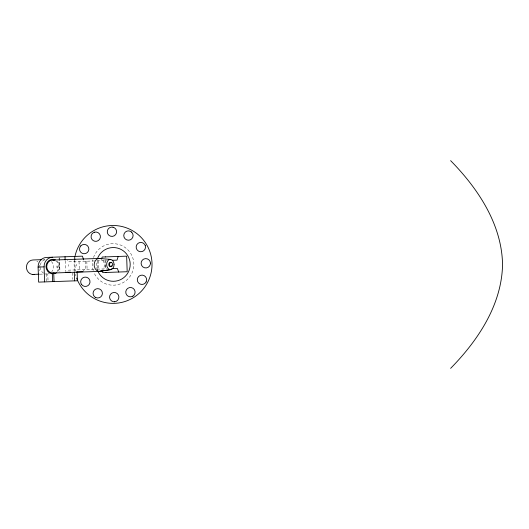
<?xml version="1.0" encoding="UTF-8"?>
<svg xmlns="http://www.w3.org/2000/svg" width="529" height="529" viewBox="0 0 529 529"><rect width="100%" height="100%" fill="white"/><g stroke="black" fill="none" stroke-linecap="round" stroke-linejoin="round"><path stroke-width="0.4" stroke-dasharray="2.65 1.98" d="M83.437 271.013L84.25 269.598M48.813 273.718L47.795 273.896L48.066 281.785M43.358 259.607L44.958 259.554M94.645 260.923L67.95 261.862L67.527 260.394M96.86 260.843L106.62 260.499M68.241 270.167L96.47 269.168M97.151 269.149L106.832 268.805M39.794 274.181L49.283 273.843M68.611 264.599L68.803 266.285M76.467 264.321L76.645 266.008M105.397 259.785L105.707 268.534M104.98 260.559L105.271 268.864M98.454 260.784L98.744 269.089M97.191 260.83L97.488 269.135M86.816 261.194L87.106 269.499M85.553 261.24L85.843 269.545M79.033 261.471L79.324 269.777M74.84 260.526L75.211 271.179M72.486 272.898L72.711 279.312M65.173 260.863L65.543 271.516M59.46 257.782L59.949 271.714M59.083 257.795L59.572 271.727M46.34 273.949L46.618 281.838M36.891 261.147A7.267 6.771 88 0 1 37.824 261.934M39.688 265.128A7.267 6.771 88 0 1 39.206 270.663M43.656 273.169A7.267 6.771 88 0 1 40.098 267.628M40.211 265.108A7.267 6.771 88 0 1 44.82 259.805M51.419 261.452A7.267 6.771 88 0 1 51.782 271.727M55.849 260.969A6.493 6.044 88 0 1 58.64 264.95L58.831 266.636A6.493 6.044 88 0 1 57.026 271.198M102.851 260.413A6.493 5.085 88 0 1 104.167 263.349L104.339 265.036A6.493 5.085 88 0 1 102.844 269.585M57.39 261.247A7.267 6.771 88 0 1 57.754 271.522M97.442 270.147A16.875 16.875 0 0 1 96.701 261.445M75.845 275.827A38.948 38.948 0 0 1 75.416 274.326M74.741 271.258A38.948 38.948 0 0 1 74.358 260.314M93.494 257.524A20.77 20.77 0 0 1 125.036 247.44A20.77 20.77 0 0 1 126.2 280.535A20.77 20.77 0 0 1 94.03 272.693M93.223 270.504A20.77 20.77 0 0 1 92.846 259.759"/><path stroke-width="0.79" d="M101.482 259.223L102.183 257.021L126.643 256.155L127.191 271.727L102.732 272.587L101.879 270.438M118.192 256.453L117.021 260.136L112.188 260.301M450.622 368.356C477.971 340.504 501.816 304.797 502.55 264.5C501.816 224.203 477.971 188.496 450.622 160.644M105.979 272.475L105.846 272.475M52.272 273.738L54.785 273.506A7.267 6.771 88 0 0 56.391 272.726M100.563 271.212L111.315 269.512L99.247 271.403L52.741 273.043M41.758 259.666L32.963 259.97A7.267 6.771 88 0 0 26.476 266.53A7.267 6.771 88 0 0 31.714 274.32A10.21 9.509 88 0 0 34.193 274.379M52.834 260.063L99.254 258.43L110.336 259.389M77.128 271.932L77.439 280.754L38.63 282.116L38.101 267.066L44.086 266.854A9.35 8.709 88 0 1 52.457 257.206M111.672 268.633L117.319 268.434L118.741 272.025M65.576 272.336L70.41 272.164M76.619 271.946L83.027 271.721M32.745 274.425L39.146 274.201M105.43 256.902L105.297 256.988M83.536 259.825L82.478 256.155L46.486 257.418A9.35 8.709 88 0 0 38.114 267.066M57.059 266.107L57.251 267.786M74.695 256.426L74.807 259.706M74.272 272.032L74.582 280.853M65.027 256.77L65.14 260.043M53.766 273.691L54.044 281.573M52.589 281.626L52.311 273.738L51.28 273.632A7.267 6.771 88 0 1 46.34 264.288A7.267 6.771 88 0 1 55.419 259.865M44.072 266.854L44.601 281.904M54.302 272.838A6.493 6.044 88 0 1 46.936 268.15L46.737 266.464A6.493 6.044 88 0 1 54.394 260.301M101.793 270.597A6.493 5.085 88 0 1 94.334 266.484L94.162 264.798A6.493 5.085 88 0 1 100.57 258.681M111.116 266.398A2.136 1.527 88 0 1 109.179 265.862A2.136 1.527 88 0 1 109.172 263.118A2.136 1.527 88 0 1 111.11 262.701M111.672 265.631A2.136 1.527 88 0 1 111.434 266.067M97.475 258.602A16.875 16.875 0 0 1 123.237 250.772A16.875 16.875 0 0 1 123.74 277.692A16.875 16.875 0 0 1 97.706 270.828M75.138 255.679A38.948 38.948 0 0 1 133.632 231.345A38.948 38.948 0 0 1 137.758 294.56A38.948 38.948 0 0 1 76.593 278.042M150.448 263.111L150.335 264.328A4.675 4.675 0 0 1 142.903 266.96A4.675 4.675 0 0 1 143.657 259.117A4.675 4.675 0 0 1 150.448 263.111M80.778 245.892L80.071 246.884A4.675 4.675 0 0 0 83.952 253.748A4.675 4.675 0 0 0 88.528 247.327A4.675 4.675 0 0 0 80.778 245.892M146.103 281.97L145.396 282.969A4.675 4.675 0 0 1 137.639 281.534A4.675 4.675 0 0 1 142.215 275.113A4.675 4.675 0 0 1 146.103 281.97M94.374 232.218L93.263 232.727A4.675 4.675 0 0 0 93.197 240.609A4.675 4.675 0 0 0 100.371 237.336A4.675 4.675 0 0 0 94.374 232.218M132.905 296.134L131.794 296.637A4.675 4.675 0 0 1 125.803 291.519A4.675 4.675 0 0 1 132.971 288.245A4.675 4.675 0 0 1 132.905 296.134M112.988 227.179L111.771 227.067A4.675 4.675 0 0 0 107.771 233.858A4.675 4.675 0 0 0 115.62 234.612A4.675 4.675 0 0 0 112.988 227.179M114.403 301.794L113.186 301.675A4.675 4.675 0 0 1 110.554 294.25A4.675 4.675 0 0 1 118.397 295.003A4.675 4.675 0 0 1 114.403 301.794M131.622 232.119L130.63 231.411A4.675 4.675 0 0 0 123.766 235.299A4.675 4.675 0 0 0 130.187 239.875A4.675 4.675 0 0 0 131.622 232.119M95.544 297.443L94.546 296.736A4.675 4.675 0 0 1 95.98 288.986A4.675 4.675 0 0 1 102.401 293.562A4.675 4.675 0 0 1 95.544 297.443M145.296 245.721L144.787 244.61A4.675 4.675 0 0 0 136.905 244.543A4.675 4.675 0 0 0 140.178 251.711A4.675 4.675 0 0 0 145.296 245.721M81.38 284.252L80.877 283.141A4.675 4.675 0 0 1 85.996 277.143A4.675 4.675 0 0 1 89.269 284.318A4.675 4.675 0 0 1 81.38 284.252M114.026 264.632L113.9 263.297A5.138 3.683 88 0 0 109.853 259.422A5.138 3.683 88 0 0 106.666 264.421L106.792 265.756A5.138 3.683 88 0 0 110.839 269.631A5.138 3.683 88 0 0 114.026 264.632M109.741 263.396A2.136 1.527 88 0 0 111.077 266.636A2.136 1.527 88 0 0 112.393 263.468A2.136 1.527 88 0 0 109.741 263.396"/></g></svg>
